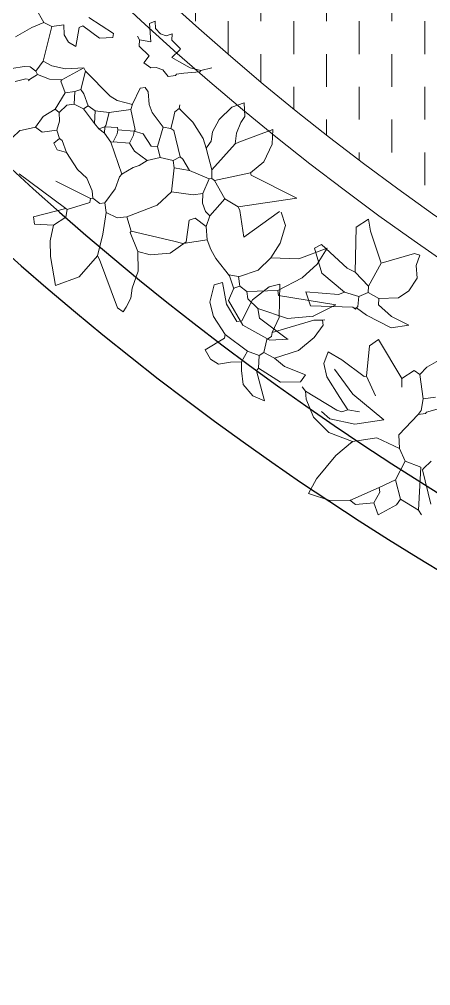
# Model space of a CAD drawing. Header units: millimetres. Extents: x 2667 to 2848, y -1 to 1765.
# Drawn here: x 2748.663 to 2749.291, y 1695.558 to 1697.031 of the extents above; entities that cross this region are included whole.
import ezdxf

# ---------------------------------------------------------------- set-up
doc = ezdxf.new("R2010")
doc.units = ezdxf.units.MM
for name, color, linetype, lineweight in [('ACQUA', 151, 'Continuous', 20), ('VERDE_giardino', 74, 'Continuous', 9), ('VETRATE', 171, 'Continuous', 9)]:
    doc.layers.add(name, color=color, linetype=linetype, lineweight=lineweight)
doc.layers.add('PROIEZIONI', color=145, linetype='Continuous')

msp = doc.modelspace()

# ---------------------------------------------------------------- hatches: boundary and pattern name
at = {"layer": 'ACQUA'}
h = msp.add_hatch(dxfattribs=at)
h.set_pattern_fill('DASH', color=256, scale=0.4, angle=90, style=0)
h.set_pattern_definition([(90, (2956.681933, 1814.877885), (-0.05, 0.05), [0.05, -0.05])])
h.paths.add_polyline_path([(2747.6244, 1700.5077), (2747.9269, 1700.5077, -0.174446), (2749.086, 1702.729), (2748.8828, 1702.9496, 0.17708)])
h.paths.add_polyline_path([(2747.6265, 1699.4916, 2.20923), (2751.593, 1704.0078), (2751.593, 1703.7078, -2.193796), (2747.9292, 1699.4916)])

# ---------------------------------------------------------------- linework, layer by layer
at = {"layer": 'PROIEZIONI'}
for radius, end in [(3.7, 90), (4.45, 308.0722), (4.35, 309.1114)]:
    msp.add_arc((2751.593, 1700.0078), radius, 132.6531, end, dxfattribs=at)
at = {"layer": 'VERDE_giardino'}
for p, q in [((2748.7006, 1697.0258), (2748.6878, 1697.0485)), ((2748.7695, 1697.0339), (2748.8072, 1697.0091)), ((2748.6825, 1697.0185), (2748.6573, 1697.0043)), ((2748.7006, 1697.0258), (2748.6825, 1697.0185)), ((2748.6997, 1696.9669), (2748.7128, 1697.02)), ((2748.7006, 1697.0258), (2748.7128, 1697.02)), ((2748.7128, 1697.02), (2748.7314, 1697.0227)), ((2748.7314, 1697.0227), (2748.7318, 1697.0073)), ((2748.7495, 1696.9893), (2748.7547, 1697.0185)), ((2748.7547, 1697.0185), (2748.76, 1697.0212)), ((2748.76, 1697.0212), (2748.7855, 1697.0021)), ((2748.8618, 1697.0246), (2748.8708, 1697.0279)), ((2748.864, 1696.9965), (2748.8618, 1697.0246)), ((2748.871, 1697.0169), (2748.8708, 1697.0279)), ((2748.7318, 1697.0073), (2748.7385, 1696.9959)), ((2748.8062, 1697.0033), (2748.8072, 1697.0091)), ((2748.8439, 1697.005), (2748.8465, 1696.9997)), ((2748.8786, 1697.0089), (2748.871, 1697.0169)), ((2748.8876, 1697.0057), (2748.8786, 1697.0089)), ((2748.8964, 1697.0088), (2748.8876, 1697.0057)), ((2748.8959, 1696.9993), (2748.8964, 1697.0088)), ((2748.7385, 1696.9959), (2748.7495, 1696.9893)), ((2748.7855, 1697.0021), (2748.8062, 1697.0033)), ((2748.846, 1696.9901), (2748.8465, 1696.9997)), ((2748.8614, 1696.9753), (2748.846, 1696.9901)), ((2748.8465, 1696.9997), (2748.864, 1696.9965)), ((2748.9092, 1696.9861), (2748.8959, 1696.9993)), ((2748.8535, 1696.9647), (2748.8614, 1696.9753)), ((2748.8959, 1696.9728), (2748.9076, 1696.9839)), ((2748.9076, 1696.9839), (2748.9092, 1696.9861)), ((2748.6886, 1696.952), (2748.6997, 1696.9669)), ((2748.7131, 1696.9601), (2748.6997, 1696.9669)), ((2748.7339, 1696.9554), (2748.7131, 1696.9601)), ((2748.8642, 1696.9568), (2748.8535, 1696.9647)), ((2748.9069, 1696.9665), (2748.8959, 1696.9728)), ((2748.9242, 1696.9571), (2748.9069, 1696.9665)), ((2748.652, 1696.9561), (2748.6706, 1696.9588)), ((2748.6706, 1696.9588), (2748.6801, 1696.9583)), ((2748.6791, 1696.9392), (2748.6913, 1696.9467)), ((2748.6801, 1696.9583), (2748.6886, 1696.952)), ((2748.6913, 1696.9467), (2748.6886, 1696.952)), ((2748.6913, 1696.9467), (2748.7093, 1696.9399)), ((2748.7284, 1696.9389), (2748.7618, 1696.957)), ((2748.7618, 1696.957), (2748.7339, 1696.9554)), ((2748.7571, 1696.9241), (2748.7645, 1696.9517)), ((2748.7645, 1696.9517), (2748.7618, 1696.957)), ((2748.7645, 1696.9517), (2748.8022, 1696.9136)), ((2748.872, 1696.9576), (2748.8642, 1696.9568)), ((2748.8824, 1696.954), (2748.872, 1696.9576)), ((2748.8907, 1696.9436), (2748.8824, 1696.954)), ((2748.8981, 1696.9447), (2748.9019, 1696.9452)), ((2748.9019, 1696.9452), (2748.9034, 1696.9473)), ((2748.9034, 1696.9473), (2748.9146, 1696.9489)), ((2748.9146, 1696.9489), (2748.939, 1696.9506)), ((2748.9405, 1696.9527), (2748.9242, 1696.9571)), ((2748.939, 1696.9506), (2748.9405, 1696.9527)), ((2748.9405, 1696.9527), (2748.957, 1696.957)), ((2748.6568, 1696.936), (2748.6733, 1696.9403)), ((2748.6733, 1696.9403), (2748.6791, 1696.9392)), ((2748.6775, 1696.9371), (2748.6791, 1696.9392)), ((2748.7093, 1696.9399), (2748.7284, 1696.9389)), ((2748.7268, 1696.9367), (2748.7284, 1696.9389)), ((2748.7333, 1696.9187), (2748.7268, 1696.9367)), ((2748.8981, 1696.9447), (2748.8907, 1696.9436)), ((2748.718, 1696.8937), (2748.7333, 1696.9187)), ((2748.7333, 1696.9187), (2748.7481, 1696.9209)), ((2748.7471, 1696.9018), (2748.7481, 1696.9209)), ((2748.7481, 1696.9209), (2748.7571, 1696.9241)), ((2748.7619, 1696.9172), (2748.7571, 1696.9241)), ((2748.7683, 1696.8992), (2748.7619, 1696.9172)), ((2748.8362, 1696.9015), (2748.8478, 1696.9259)), ((2748.8478, 1696.9259), (2748.8552, 1696.927)), ((2748.8552, 1696.927), (2748.86, 1696.9202)), ((2748.86, 1696.9202), (2748.8617, 1696.9013)), ((2748.736, 1696.9002), (2748.7471, 1696.9018)), ((2748.7471, 1696.9018), (2748.7614, 1696.8944)), ((2748.8022, 1696.9136), (2748.8125, 1696.9072)), ((2748.8125, 1696.9072), (2748.836, 1696.9009)), ((2748.8336, 1696.8936), (2748.8362, 1696.9015)), ((2748.8617, 1696.9013), (2748.8662, 1696.8891)), ((2748.9073, 1696.8948), (2748.9083, 1696.9007)), ((2749.0065, 1696.9036), (2748.9877, 1696.8968)), ((2749.0065, 1696.9036), (2749.0076, 1696.8829)), ((2748.6997, 1696.8826), (2748.718, 1696.8937)), ((2748.7243, 1696.889), (2748.718, 1696.8937)), ((2748.7243, 1696.889), (2748.736, 1696.9002)), ((2748.7244, 1696.8757), (2748.7243, 1696.889)), ((2748.7614, 1696.8944), (2748.7683, 1696.8992)), ((2748.778, 1696.8722), (2748.7614, 1696.8944)), ((2748.779, 1696.8913), (2748.7683, 1696.8992)), ((2748.778, 1696.8722), (2748.779, 1696.8913)), ((2748.779, 1696.8913), (2748.8002, 1696.8887)), ((2748.7955, 1696.869), (2748.8002, 1696.8887)), ((2748.8002, 1696.8887), (2748.8336, 1696.8936)), ((2748.84, 1696.8623), (2748.8336, 1696.8936)), ((2748.8662, 1696.8891), (2748.883, 1696.8666)), ((2748.8983, 1696.8784), (2748.9004, 1696.89)), ((2748.9004, 1696.89), (2748.9073, 1696.8948)), ((2748.9281, 1696.8743), (2748.9073, 1696.8948)), ((2748.9094, 1696.8932), (2748.9073, 1696.8948)), ((2748.9877, 1696.8968), (2748.9682, 1696.8782)), ((2748.6878, 1696.8666), (2748.6997, 1696.8826)), ((2748.7207, 1696.8619), (2748.7244, 1696.8757)), ((2748.7849, 1696.8637), (2748.778, 1696.8722)), ((2748.8947, 1696.8646), (2748.8983, 1696.8784)), ((2748.9437, 1696.8491), (2748.9281, 1696.8743)), ((2748.9682, 1696.8782), (2748.9583, 1696.8595)), ((2748.9949, 1696.8571), (2749.0015, 1696.8735)), ((2749.0015, 1696.8735), (2749.0076, 1696.8829)), ((2748.6523, 1696.8501), (2748.6639, 1696.8612)), ((2748.6639, 1696.8612), (2748.6677, 1696.8618)), ((2748.6677, 1696.8618), (2748.6878, 1696.8666)), ((2748.6878, 1696.8666), (2748.6984, 1696.8587)), ((2748.6984, 1696.8587), (2748.7207, 1696.8619)), ((2748.7244, 1696.8492), (2748.7207, 1696.8619)), ((2748.7849, 1696.8637), (2748.7939, 1696.8669)), ((2748.7934, 1696.8574), (2748.7849, 1696.8637)), ((2748.7934, 1696.8574), (2748.7939, 1696.8669)), ((2748.803, 1696.8436), (2748.7934, 1696.8574)), ((2748.7939, 1696.8669), (2748.7955, 1696.869)), ((2748.7939, 1696.8669), (2748.813, 1696.8659)), ((2748.8067, 1696.8441), (2748.8125, 1696.8564)), ((2748.8125, 1696.8564), (2748.8135, 1696.8622)), ((2748.813, 1696.8659), (2748.8135, 1696.8622)), ((2748.8135, 1696.8622), (2748.8385, 1696.8602)), ((2748.8374, 1696.8543), (2748.8385, 1696.8602)), ((2748.8385, 1696.8602), (2748.84, 1696.8623)), ((2748.8385, 1696.8602), (2748.8522, 1696.8565)), ((2748.8522, 1696.8565), (2748.8645, 1696.8374)), ((2748.8741, 1696.8369), (2748.883, 1696.8666)), ((2748.883, 1696.8666), (2748.8947, 1696.8646)), ((2748.8989, 1696.8614), (2748.8947, 1696.8646)), ((2748.9086, 1696.8211), (2748.8989, 1696.8614)), ((2748.9583, 1696.8595), (2748.9562, 1696.8451)), ((2748.9929, 1696.841), (2748.9949, 1696.8571)), ((2748.9981, 1696.8436), (2749.0504, 1696.8631)), ((2749.0504, 1696.8631), (2749.0494, 1696.8407)), ((2748.716, 1696.8423), (2748.7244, 1696.8492)), ((2748.7213, 1696.8317), (2748.716, 1696.8423)), ((2748.7287, 1696.846), (2748.7244, 1696.8492)), ((2748.7351, 1696.828), (2748.7287, 1696.846)), ((2748.803, 1696.8436), (2748.8067, 1696.8441)), ((2748.8196, 1696.7949), (2748.803, 1696.8436)), ((2748.8067, 1696.8441), (2748.8316, 1696.8421)), ((2748.8316, 1696.8421), (2748.8374, 1696.8543)), ((2748.8391, 1696.8299), (2748.8316, 1696.8421)), ((2748.9483, 1696.8345), (2748.9437, 1696.8491)), ((2748.9562, 1696.8451), (2748.9499, 1696.8366)), ((2748.9929, 1696.841), (2748.9981, 1696.8436)), ((2748.7351, 1696.828), (2748.7213, 1696.8317)), ((2748.7522, 1696.8021), (2748.7351, 1696.828)), ((2748.8582, 1696.8157), (2748.8391, 1696.8299)), ((2748.8645, 1696.8374), (2748.8741, 1696.8369)), ((2748.8784, 1696.8205), (2748.8741, 1696.8369)), ((2748.9483, 1696.8345), (2748.9499, 1696.8366)), ((2748.9569, 1696.8016), (2748.9483, 1696.8345)), ((2748.9569, 1696.8016), (2748.9929, 1696.841)), ((2749.0494, 1696.8407), (2749.0362, 1696.8139)), ((2748.846, 1696.8082), (2748.8582, 1696.8157)), ((2748.8582, 1696.8157), (2748.8784, 1696.8205)), ((2748.8784, 1696.8205), (2748.898, 1696.8158)), ((2748.898, 1696.8158), (2748.9086, 1696.8211)), ((2748.8996, 1696.8046), (2748.898, 1696.8158)), ((2748.9128, 1696.8179), (2748.9086, 1696.8211)), ((2748.923, 1696.8005), (2748.9128, 1696.8179)), ((2749.0362, 1696.8139), (2749.0163, 1696.797)), ((2748.7522, 1696.8021), (2748.7662, 1696.7885)), ((2748.8196, 1696.7949), (2748.837, 1696.805)), ((2748.837, 1696.805), (2748.846, 1696.8082)), ((2748.8955, 1696.768), (2748.8996, 1696.8046)), ((2748.8996, 1696.8046), (2748.923, 1696.8005)), ((2748.923, 1696.8005), (2748.9532, 1696.7878)), ((2748.9569, 1696.7884), (2748.9569, 1696.8016)), ((2748.6633, 1696.7956), (2748.7322, 1696.7442)), ((2748.7719, 1696.7576), (2748.7188, 1696.784)), ((2748.7662, 1696.7885), (2748.7747, 1696.7694)), ((2748.8095, 1696.7726), (2748.8164, 1696.7906)), ((2748.8164, 1696.7906), (2748.8196, 1696.7949)), ((2748.9432, 1696.7655), (2748.9532, 1696.7878)), ((2748.9532, 1696.7878), (2748.9569, 1696.7884)), ((2748.9612, 1696.7852), (2748.9569, 1696.7884)), ((2748.9612, 1696.7852), (2749.0163, 1696.797)), ((2748.9767, 1696.7571), (2748.9612, 1696.7852)), ((2749.0169, 1696.7933), (2749.0163, 1696.797)), ((2749.087, 1696.7581), (2749.0169, 1696.7933)), ((2748.7747, 1696.7694), (2748.7756, 1696.7581)), ((2748.7937, 1696.7513), (2748.8095, 1696.7726)), ((2748.8738, 1696.7478), (2748.8955, 1696.768)), ((2748.8955, 1696.768), (2748.9284, 1696.7634)), ((2748.7709, 1696.7518), (2748.7719, 1696.7576)), ((2748.7719, 1696.7576), (2748.7756, 1696.7581)), ((2748.7756, 1696.7581), (2748.7863, 1696.7502)), ((2748.9284, 1696.7634), (2748.9432, 1696.7655)), ((2748.9432, 1696.7655), (2748.943, 1696.7506)), ((2748.9539, 1696.7311), (2748.9767, 1696.7571)), ((2748.9767, 1696.7571), (2748.9974, 1696.745)), ((2748.9974, 1696.745), (2749.087, 1696.7581)), ((2748.685, 1696.7298), (2748.7343, 1696.7426)), ((2748.7343, 1696.7426), (2748.7322, 1696.7442)), ((2748.7364, 1696.741), (2748.7343, 1696.7426)), ((2748.7343, 1696.7294), (2748.7364, 1696.741)), ((2748.7364, 1696.741), (2748.7709, 1696.7518)), ((2748.7863, 1696.7502), (2748.7937, 1696.7513)), ((2748.7959, 1696.7364), (2748.7937, 1696.7513)), ((2748.8272, 1696.7296), (2748.8738, 1696.7478)), ((2748.943, 1696.7506), (2748.9472, 1696.7379)), ((2749, 1696.7397), (2748.9974, 1696.745)), ((2749.006, 1696.6989), (2749, 1696.7397)), ((2748.6866, 1696.7186), (2748.685, 1696.7298)), ((2748.7153, 1696.7171), (2748.7343, 1696.7294)), ((2748.7959, 1696.7364), (2748.7908, 1696.7033)), ((2748.8126, 1696.7284), (2748.7959, 1696.7364)), ((2748.8272, 1696.7296), (2748.8126, 1696.7284)), ((2748.8341, 1696.7079), (2748.8272, 1696.7296)), ((2748.918, 1696.6917), (2748.9226, 1696.7246)), ((2748.9226, 1696.7246), (2748.9317, 1696.7278)), ((2748.9317, 1696.7278), (2748.9487, 1696.7151)), ((2748.9472, 1696.7379), (2748.9539, 1696.7311)), ((2748.9487, 1696.7151), (2748.9539, 1696.7311)), ((2749.0605, 1696.738), (2749.006, 1696.6989)), ((2749.0696, 1696.7167), (2749.0629, 1696.737)), ((2749.1772, 1696.7141), (2749.1963, 1696.7263)), ((2749.199, 1696.7078), (2749.1963, 1696.7263)), ((2748.7153, 1696.7171), (2748.6866, 1696.7186)), ((2748.7104, 1696.6932), (2748.7153, 1696.7171)), ((2748.9498, 1696.6945), (2748.9487, 1696.7151)), ((2749.0616, 1696.6897), (2749.0696, 1696.7167)), ((2749.1758, 1696.6457), (2749.1772, 1696.7141)), ((2748.7908, 1696.7033), (2748.7828, 1696.6701)), ((2748.8325, 1696.7058), (2748.8341, 1696.7079)), ((2748.8443, 1696.6772), (2748.8325, 1696.7058)), ((2748.8341, 1696.7079), (2748.8989, 1696.6927)), ((2748.9164, 1696.6896), (2748.9498, 1696.6945)), ((2748.9498, 1696.6945), (2748.9557, 1696.6802)), ((2749.2155, 1696.659), (2749.199, 1696.7078)), ((2748.7107, 1696.6691), (2748.7104, 1696.6932)), ((2748.918, 1696.6917), (2748.8937, 1696.6743)), ((2748.8989, 1696.6927), (2748.9127, 1696.6891)), ((2748.9164, 1696.6896), (2748.918, 1696.6917)), ((2748.9557, 1696.6802), (2748.9634, 1696.6663)), ((2749.0473, 1696.6673), (2749.0616, 1696.6897)), ((2749.1333, 1696.6819), (2749.09, 1696.666)), ((2749.1136, 1696.6821), (2749.1242, 1696.6874)), ((2749.1249, 1696.6439), (2749.1136, 1696.6821)), ((2749.1179, 1696.6579), (2749.1333, 1696.6819)), ((2749.1242, 1696.6874), (2749.1636, 1696.6515)), ((2748.7187, 1696.6249), (2748.7107, 1696.6691)), ((2748.7828, 1696.6701), (2748.7544, 1696.6381)), ((2748.7855, 1696.6648), (2748.7828, 1696.6701)), ((2748.8449, 1696.647), (2748.8443, 1696.6772)), ((2748.863, 1696.6718), (2748.8443, 1696.6772)), ((2748.8937, 1696.6743), (2748.863, 1696.6718)), ((2748.9634, 1696.6663), (2748.984, 1696.6401)), ((2749.0473, 1696.6673), (2749.028, 1696.6487)), ((2749.09, 1696.666), (2749.0473, 1696.6673)), ((2749.2155, 1696.659), (2749.2664, 1696.674)), ((2749.2664, 1696.674), (2749.2744, 1696.6714)), ((2749.2691, 1696.6555), (2749.2744, 1696.6714)), ((2748.8132, 1696.5912), (2748.7855, 1696.6648)), ((2749.0949, 1696.6369), (2749.1179, 1696.6579)), ((2749.1636, 1696.6515), (2749.1758, 1696.6457)), ((2749.196, 1696.624), (2749.2155, 1696.659)), ((2749.2703, 1696.6363), (2749.2691, 1696.6555)), ((2748.7544, 1696.6381), (2748.7187, 1696.6249)), ((2748.8354, 1696.6209), (2748.8449, 1696.647)), ((2748.9828, 1696.6416), (2748.9977, 1696.6389)), ((2748.984, 1696.6401), (2748.9907, 1696.6198)), ((2749.028, 1696.6487), (2748.9977, 1696.6382)), ((2748.9977, 1696.6389), (2748.9999, 1696.6241)), ((2749.0577, 1696.6173), (2749.0949, 1696.6369)), ((2749.1594, 1696.6148), (2749.1249, 1696.6439)), ((2749.196, 1696.624), (2749.1758, 1696.6457)), ((2749.2575, 1696.6171), (2749.2703, 1696.6363)), ((2748.8354, 1696.6209), (2748.8337, 1696.606)), ((2748.9607, 1696.6259), (2748.9542, 1696.5995)), ((2748.9734, 1696.6296), (2748.9607, 1696.6259)), ((2748.9794, 1696.5967), (2748.9734, 1696.6296)), ((2748.9824, 1696.6021), (2748.9908, 1696.6209)), ((2748.9908, 1696.6209), (2748.9999, 1696.6241)), ((2749.0105, 1696.6161), (2748.9999, 1696.6241)), ((2749.0445, 1696.6229), (2749.0194, 1696.6034)), ((2749.0609, 1696.6272), (2749.0445, 1696.6229)), ((2749.06, 1696.5764), (2749.061, 1696.6272)), ((2749.1955, 1696.6144), (2749.196, 1696.624)), ((2748.8337, 1696.606), (2748.8265, 1696.5923)), ((2749.0105, 1696.6161), (2749.0577, 1696.6173)), ((2749.0121, 1696.605), (2749.0105, 1696.6161)), ((2749.0577, 1696.6173), (2749.0588, 1696.6099)), ((2749.0588, 1696.6099), (2749.1465, 1696.5957)), ((2749.1006, 1696.6157), (2749.1504, 1696.6116)), ((2749.1075, 1696.594), (2749.1006, 1696.6157)), ((2749.1504, 1696.6116), (2749.1594, 1696.6148)), ((2749.1594, 1696.6148), (2749.1812, 1696.6085)), ((2749.1797, 1696.5932), (2749.1812, 1696.6085)), ((2749.1812, 1696.6085), (2749.1955, 1696.6144)), ((2749.1955, 1696.6144), (2749.212, 1696.6055)), ((2749.212, 1696.6055), (2749.2422, 1696.6061)), ((2749.2422, 1696.6061), (2749.2575, 1696.6171)), ((2748.8218, 1696.5848), (2748.8132, 1696.5912)), ((2748.8265, 1696.5923), (2748.8218, 1696.5848)), ((2748.9542, 1696.5995), (2748.9595, 1696.5781)), ((2748.9953, 1696.5703), (2748.9794, 1696.5967)), ((2748.9824, 1696.6021), (2749.0046, 1696.5645)), ((2749.0194, 1696.6034), (2749.0028, 1696.5714)), ((2749.0275, 1696.5902), (2749.0121, 1696.605)), ((2749.1075, 1696.594), (2749.1722, 1696.5921)), ((2749.1108, 1696.5777), (2749.1465, 1696.5957)), ((2749.1744, 1696.5905), (2749.1722, 1696.5921)), ((2749.1781, 1696.591), (2749.1797, 1696.5932)), ((2749.2115, 1696.5959), (2749.212, 1696.6055)), ((2749.2312, 1696.5779), (2749.2115, 1696.5959)), ((2748.9595, 1696.5781), (2748.9774, 1696.5506)), ((2749.0728, 1696.5747), (2749.0275, 1696.5902)), ((2749.0297, 1696.5754), (2749.0275, 1696.5902)), ((2749.112, 1696.5785), (2749.0728, 1696.5747)), ((2749.1744, 1696.5905), (2749.1781, 1696.591)), ((2749.1765, 1696.5889), (2749.1744, 1696.5905)), ((2749.1765, 1696.5889), (2749.1781, 1696.591)), ((2749.1781, 1696.591), (2749.193, 1696.5799)), ((2749.2307, 1696.5608), (2749.193, 1696.5799)), ((2749.2312, 1696.5779), (2749.2577, 1696.5645)), ((2748.9953, 1696.5703), (2749.0028, 1696.5714)), ((2749.0046, 1696.5645), (2749.0457, 1696.5416)), ((2749.0726, 1696.5434), (2749.0297, 1696.5754)), ((2749.049, 1696.5535), (2749.06, 1696.5764)), ((2749.049, 1696.5535), (2749.1126, 1696.5722)), ((2749.1126, 1696.5722), (2749.1258, 1696.5723)), ((2749.1134, 1696.5461), (2749.1269, 1696.5648)), ((2749.1258, 1696.5723), (2749.1295, 1696.5728)), ((2749.1269, 1696.5648), (2749.1258, 1696.5723)), ((2749.2577, 1696.5645), (2749.2307, 1696.5608)), ((2748.9763, 1696.5448), (2748.9774, 1696.5506)), ((2749.0114, 1696.5252), (2748.9774, 1696.5506)), ((2749.041, 1696.5428), (2749.0479, 1696.5476)), ((2749.0479, 1696.5476), (2749.049, 1696.5535)), ((2748.9467, 1696.5272), (2748.9763, 1696.5448)), ((2749.0363, 1696.5232), (2749.041, 1696.5428)), ((2749.0457, 1696.5416), (2749.0738, 1696.5435)), ((2749.0892, 1696.5259), (2749.1134, 1696.5461)), ((2749.1932, 1696.4871), (2749.1979, 1696.5333)), ((2749.2116, 1696.5429), (2749.1979, 1696.5333)), ((2749.2468, 1696.4836), (2749.2116, 1696.5429)), ((2748.9467, 1696.5272), (2748.955, 1696.513)), ((2749.0024, 1696.5088), (2749.0114, 1696.5252)), ((2749.0114, 1696.5252), (2749.0294, 1696.5184)), ((2749.0284, 1696.4993), (2749.0294, 1696.5184)), ((2749.0294, 1696.5184), (2749.0363, 1696.5232)), ((2749.0363, 1696.5232), (2749.0528, 1696.5142)), ((2749.0528, 1696.5142), (2749.0892, 1696.5259)), ((2749.1348, 1696.5241), (2749.1279, 1696.506)), ((2749.1555, 1696.5119), (2749.1348, 1696.5241)), ((2748.955, 1696.513), (2748.9675, 1696.5053)), ((2748.9675, 1696.5053), (2748.9855, 1696.5082)), ((2748.9855, 1696.5082), (2749.0024, 1696.5088)), ((2749.0024, 1696.5088), (2749.0025, 1696.4955)), ((2749.0528, 1696.5142), (2749.0682, 1696.5018)), ((2749.1328, 1696.4859), (2749.1279, 1696.506)), ((2749.1895, 1696.4866), (2749.1555, 1696.5119)), ((2749.3103, 1696.5148), (2749.2851, 1696.5005)), ((2749.0025, 1696.4955), (2749.005, 1696.4741)), ((2749.0253, 1696.4951), (2749.0284, 1696.4993)), ((2749.0376, 1696.4495), (2749.0253, 1696.4951)), ((2749.0284, 1696.4993), (2749.0619, 1696.4777)), ((2749.0682, 1696.5018), (2749.1001, 1696.4889)), ((2749.0922, 1696.4783), (2749.1001, 1696.4889)), ((2749.1443, 1696.4976), (2749.1725, 1696.4597)), ((2749.2468, 1696.4836), (2749.2659, 1696.4958)), ((2749.2659, 1696.4958), (2749.2744, 1696.4895)), ((2749.2851, 1696.5005), (2749.2744, 1696.4895)), ((2749.2798, 1696.4524), (2749.2744, 1696.4895)), ((2749.005, 1696.4741), (2749.0195, 1696.4569)), ((2749.0619, 1696.4777), (2749.0922, 1696.4783)), ((2749.1525, 1696.4546), (2749.1328, 1696.4859)), ((2749.1932, 1696.4871), (2749.1895, 1696.4866)), ((2749.1932, 1696.4871), (2749.2071, 1696.4569)), ((2749.2468, 1696.4836), (2749.2469, 1696.4703)), ((2749.1, 1696.464), (2749.0952, 1696.4709)), ((2749.1011, 1696.4521), (2749.1, 1696.464)), ((2749.1, 1696.464), (2749.1478, 1696.435)), ((2749.1725, 1696.4597), (2749.2198, 1696.4202)), ((2749.0195, 1696.4569), (2749.0376, 1696.4495)), ((2749.1124, 1696.4245), (2749.1011, 1696.4521)), ((2749.1647, 1696.4356), (2749.1525, 1696.4546)), ((2749.2767, 1696.4348), (2749.2798, 1696.4524)), ((2749.2798, 1696.4524), (2749.2983, 1696.4551)), ((2749.137, 1696.422), (2749.1246, 1696.4333)), ((2749.1478, 1696.435), (2749.1557, 1696.4324)), ((2749.1557, 1696.4324), (2749.1647, 1696.4356)), ((2749.1647, 1696.4356), (2749.1823, 1696.4325)), ((2749.2719, 1696.4285), (2749.2767, 1696.4348)), ((2749.2719, 1696.4285), (2749.283, 1696.4301)), ((2749.283, 1696.4301), (2749.2846, 1696.4322)), ((2749.2846, 1696.4322), (2749.3011, 1696.4365)), ((2749.1357, 1696.401), (2749.1124, 1696.4245)), ((2749.1754, 1696.4138), (2749.137, 1696.422)), ((2749.2198, 1696.4202), (2749.1754, 1696.4138)), ((2749.2719, 1696.4285), (2749.2423, 1696.3976)), ((2749.1357, 1696.401), (2749.1718, 1696.3873)), ((2749.1462, 1696.3659), (2749.1718, 1696.3873)), ((2749.1718, 1696.3873), (2749.1702, 1696.3852)), ((2749.1718, 1696.3873), (2749.2089, 1696.3928)), ((2749.2089, 1696.3928), (2749.2434, 1696.3769)), ((2749.2434, 1696.3769), (2749.2423, 1696.3976)), ((2749.2434, 1696.3769), (2749.252, 1696.3573)), ((2749.1168, 1696.3306), (2749.1462, 1696.3659)), ((2749.2372, 1696.3287), (2749.252, 1696.3573)), ((2749.252, 1696.3573), (2749.2758, 1696.348)), ((2749.2801, 1696.3463), (2749.2917, 1696.3575)), ((2749.2723, 1696.2826), (2749.2758, 1696.348)), ((2749.2801, 1696.3463), (2749.2785, 1696.3442)), ((2749.2785, 1696.3442), (2749.2911, 1696.2918)), ((2749.1045, 1696.3079), (2749.1168, 1696.3306)), ((2749.2123, 1696.3174), (2749.2372, 1696.3287)), ((2749.2452, 1696.2995), (2749.2372, 1696.3287)), ((2749.2123, 1696.3174), (2749.1679, 1696.2973)), ((2749.2134, 1696.31), (2749.2123, 1696.3174)), ((2749.1387, 1696.2968), (2749.1045, 1696.3079)), ((2749.1679, 1696.2973), (2749.1387, 1696.2968)), ((2749.1763, 1696.2913), (2749.1678, 1696.2977)), ((2749.2044, 1696.2936), (2749.2134, 1696.31)), ((2749.2389, 1696.291), (2749.2452, 1696.2995)), ((2749.2452, 1696.2995), (2749.2723, 1696.2826)), ((2749.2044, 1696.2936), (2749.1763, 1696.2913)), ((2749.2044, 1696.2936), (2749.2108, 1696.2755)), ((2749.2108, 1696.2755), (2749.2389, 1696.291)), ((2749.2723, 1696.2826), (2749.2771, 1696.2757))]:
    msp.add_line(p, q, dxfattribs=at)
for centre, start, end in [((2748.9824, 1696.6021), 156.1023, 210.8313), ((2749.2911, 1696.2918), 193.142, 232.945)]:
    msp.add_arc(centre, 0.000000331, start, end, dxfattribs=at)
at = {"layer": 'VETRATE'}
for radius, end in [(4.05, 313.0004), (4, 312.9863)]:
    msp.add_arc((2751.593, 1700.0078), radius, 132.6531, end, dxfattribs=at)

doc.saveas('drawing.dxf')
